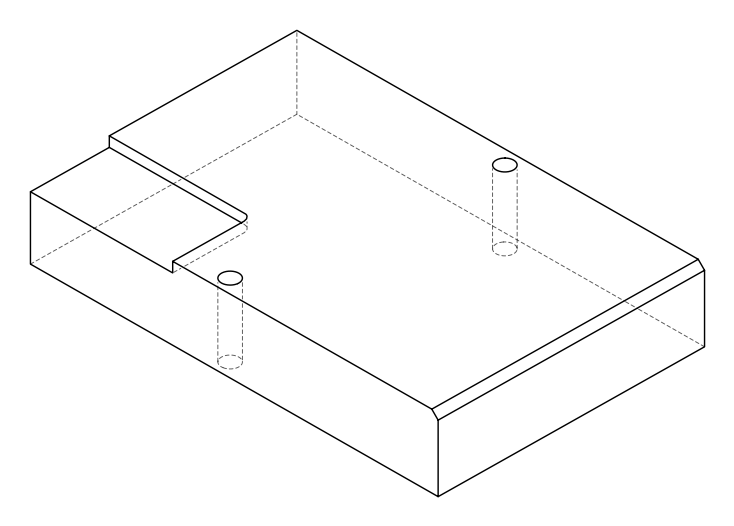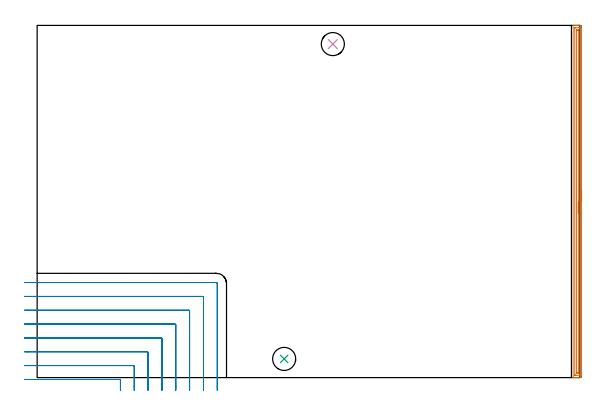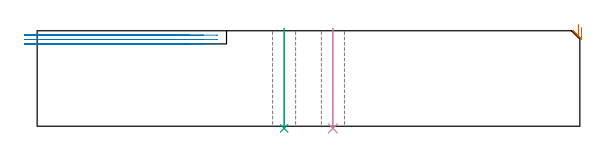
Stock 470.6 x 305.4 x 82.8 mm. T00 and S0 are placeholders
(PLAN: 4 operations, 2 tool changes, 17.4 min)
(1 AREA_MILL | FG_CHAMFER_SURFACE | UGT0205_001 | 7.53 min | 8137 mm3)
(2 MILL_CORNER_NOTCH_RECTANGULAR | CORNER_NOTCH_RECTANGULAR | UGT0201_010 | Follow Part, ap 4, ae 75% | 9.15 min | 169037 mm3)
(3 INDEXABLE_INSERT_DRILL_THROUGH_HOLE_FROM_SOLID | STEP1HOLE | NXT0302_011 | 0.35 min | 25973 mm3)
(4 INDEXABLE_INSERT_DRILL_THROUGH_HOLE_FROM_SOLID_1 | STEP1HOLE_1 | NXT0302_011 | 0.35 min | 25962 mm3)
(TOOL UGT0205_001 | Chamfer Mill 20 x 3 x 45 deg. | D20 FL50 Z2)
(TOOL UGT0201_010 | End Mill 16 mm | D16 FL22 Z2)
(TOOL NXT0302_011 | Index. Insert Drill 20mm [880-D2000L25-05] | D20 PA176 FL100 Z2)
(OP 1 AREA_MILL)
G17 G21 G94 G90
T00 M6
G54
G17 G0 G90 X472.1 Y162.7 S1061 M3
G43 Z92.8 H0
Z85.5
G94 G1 Y162.662 Z84.628 F250.
Y162.548 Z83.764
Y162.359 Z82.912
Y162.097 Z82.08
Y161.763 Z81.274
Y161.36 Z80.5
Y160.892 Z79.764
Y160.36 Z79.072
Y159.771 Z78.429
Y159.128 Z77.84
Y158.436 Z77.308
Y157.7 Z76.84
Y156.926 Z76.437
Y156.12 Z76.103
Y155.288 Z75.841
Y154.436 Z75.652
Y153.572 Z75.538
Y152.7 Z75.5
Y0.948
X472.099 Y0.6 Z75.501
X472.094 Y0.062 Z75.503
X472.091 Y0.008 Z75.505
X471.558 Y0. Z76.039
X468.006 Z79.588
X467.425 Z80.172
X467.118 Z80.478
X466.537 Z81.059
X466.23 Z81.365
X465.626 Z81.973
X465.175 Z82.424
X464.834 Z82.757
X464.798 Z82.793
X464.797 Y0.002
X464.8 Y0.154 Z82.8
Y305.246
X464.797 Y305.398 Z82.793
X464.834 Y305.4 Z82.757
X465.175 Z82.424
X465.616 Z81.983
X466.23 Z81.365
X467.425 Z80.172
X468.006 Z79.588
X471.267 Z76.329
X471.558 Y305.398 Z76.039
X472.091 Y305.392 Z75.506
X472.094 Y305.338 Z75.503
X472.099 Y304.8 Z75.501
X472.1 Y304.255 Z75.5
Y152.7
X470.686 Z76.914
X470.685 Y2.369 Z76.915
X470.67 Y2.01 Z76.93
X470.163 Y2.001 Z77.437
X467.118 Y2. Z80.482
X466.611 Y2.001 Z80.989
X466.23 Y2.01 Z81.37
X466.215 Y2.384 Z81.385
X466.214 Y2.4 Z81.386
X466.215 Y303.031 Z81.385
X466.23 Y303.39 Z81.37
X466.737 Y303.399 Z80.863
X469.782 Y303.4 Z77.818
X470.289 Y303.399 Z77.311
X470.67 Y303.39 Z76.93
X470.685 Y303.016 Z76.915
X470.686 Y303. Z76.914
Y152.7
X469.272 Z78.328
X469.271 Y4.169 Z78.329
X469.27 Y4.074 Z78.33
X469.268 Y4.027 Z78.332
X469.266 Y4.012 Z78.334
X469.229 Y4.009 Z78.371
X469.061 Y4.001 Z78.539
X468.006 Y4. Z79.594
X467.838 Y4.002 Z79.762
X467.727 Y4.005 Z79.873
X467.642 Y4.01 Z79.958
X467.635 Y4.044 Z79.965
X467.633 Y4.169 Z79.967
X467.629 Y4.547 Z79.971
Y301.231
X467.63 Y301.326 Z79.97
X467.632 Y301.373 Z79.968
X467.634 Y301.388 Z79.966
X467.671 Y301.391 Z79.929
X467.839 Y301.399 Z79.761
X468.894 Y301.4 Z78.706
X469.062 Y301.398 Z78.538
X469.173 Y301.395 Z78.427
X469.258 Y301.39 Z78.342
X469.265 Y301.356 Z78.335
X469.267 Y301.231 Z78.333
X469.271 Y300.853 Z78.329
X469.272 Y152.7 Z78.328
Y151.828 Z78.367
Y150.964 Z78.48
Y150.112 Z78.669
Y149.28 Z78.932
Y148.474 Z79.265
Y147.7 Z79.668
Y146.964 Z80.137
Y146.272 Z80.668
Y145.629 Z81.257
Y145.04 Z81.901
Y144.508 Z82.593
Y144.04 Z83.328
Y143.637 Z84.102
Y143.303 Z84.908
Y143.041 Z85.74
Y142.852 Z86.592
Y142.738 Z87.457
Y142.7 Z88.328
G0 Z92.8
M5
M2
(OP 2 MILL_CORNER_NOTCH_RECTANGULAR)
G17 G21 G94 G90
T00 M6
G54
G17 G0 G90 X72.2 Y-11. S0 M3
G43 Z92.8 H0
Z79.
G94 G1 Y-8. F250.
Y-2.393 F500.
G3 X71.407 Y-1.6 R0.8
G1 X-7.838
X-10.838 F250.
G0 Z92.8
X84.2 Y-11.
Z79.
G1 Y-8.
Y9.606 F500.
G3 X83.407 Y10.4 R0.8
G1 X-8.
X-11. F250.
G0 Z92.8
X96.2 Y-11.
Z79.
G1 Y-8.
Y21.606 F500.
G3 X95.406 Y22.4 R0.8
G1 X-8.
X-11. F250.
G0 Z92.8
X108.2 Y-11.
Z79.
G1 Y-8.
Y33.606 F500.
G3 X107.406 Y34.4 R0.8
G1 X-8.
X-11. F250.
G0 Z92.8
X120.2 Y-11.
Z79.
G1 Y-8.
Y45.605 F500.
G3 X119.405 Y46.4 R0.8
G1 X-8.
X-11. F250.
G0 Z92.8
X132.2 Y-11.
Z79.
G1 Y-8.
Y57.605 F500.
G3 X131.405 Y58.4 R0.8
G1 X-8.
X-11. F250.
G0 Z92.8
X144.2 Y-11.
Z79.
G1 Y-8.
Y69.605 F500.
G3 X143.405 Y70.4 R0.8
G1 X-8.
X-11. F250.
G0 Z92.8
X156.2 Y-11.
Z79.
G1 Y-8.
Y81.6 F500.
G3 X155.4 Y82.4 R0.8
G1 X-8.
X-11. F250.
G0 Z92.8
X72.2 Y-11.
Z75.2
G1 Y-8.
Y-2.393 F500.
G3 X71.407 Y-1.6 R0.8
G1 X-7.838
X-10.838 F250.
G0 Z92.8
X84.2 Y-11.
Z75.2
G1 Y-8.
Y9.606 F500.
G3 X83.407 Y10.4 R0.8
G1 X-8.
X-11. F250.
G0 Z92.8
X96.2 Y-11.
Z75.2
G1 Y-8.
Y21.606 F500.
G3 X95.406 Y22.4 R0.8
G1 X-8.
X-11. F250.
G0 Z92.8
X108.2 Y-11.
Z75.2
G1 Y-8.
Y33.606 F500.
G3 X107.406 Y34.4 R0.8
G1 X-8.
X-11. F250.
G0 Z92.8
X120.2 Y-11.
Z75.2
G1 Y-8.
Y45.605 F500.
G3 X119.405 Y46.4 R0.8
G1 X-8.
X-11. F250.
G0 Z92.8
X132.2 Y-11.
Z75.2
G1 Y-8.
Y57.605 F500.
G3 X131.405 Y58.4 R0.8
G1 X-8.
X-11. F250.
G0 Z92.8
X144.2 Y-11.
Z75.2
G1 Y-8.
Y69.605 F500.
G3 X143.405 Y70.4 R0.8
G1 X-8.
X-11. F250.
G0 Z92.8
X156.2 Y-11.
Z75.2
G1 Y-8.
Y81.6 F500.
G3 X155.4 Y82.4 R0.8
G1 X-8.
X-11. F250.
G0 Z92.8
X72.2 Y-11.
Z71.4
G1 Y-8.
Y-2.393 F500.
G3 X71.407 Y-1.6 R0.8
G1 X-7.838
X-10.838 F250.
G0 Z92.8
X84.2 Y-11.
Z71.4
G1 Y-8.
Y9.606 F500.
G3 X83.407 Y10.4 R0.8
G1 X-8.
X-11. F250.
G0 Z92.8
X96.2 Y-11.
Z71.4
G1 Y-8.
Y21.606 F500.
G3 X95.406 Y22.4 R0.8
G1 X-8.
X-11. F250.
G0 Z92.8
X108.2 Y-11.
Z71.4
G1 Y-8.
Y33.606 F500.
G3 X107.406 Y34.4 R0.8
G1 X-8.
X-11. F250.
G0 Z92.8
X120.2 Y-11.
Z71.4
G1 Y-8.
Y45.605 F500.
G3 X119.405 Y46.4 R0.8
G1 X-8.
X-11. F250.
G0 Z92.8
X132.2 Y-11.
Z71.4
G1 Y-8.
Y57.605 F500.
G3 X131.405 Y58.4 R0.8
G1 X-8.
X-11. F250.
G0 Z92.8
X144.2 Y-11.
Z71.4
G1 Y-8.
Y69.605 F500.
G3 X143.405 Y70.4 R0.8
G1 X-8.
X-11. F250.
G0 Z92.8
X156.2 Y-11.
Z71.4
G1 Y-8.
Y81.6 F500.
G3 X155.4 Y82.4 R0.8
G1 X-8.
X-11. F250.
G0 Z92.8
M5
M2
(OP 3 INDEXABLE_INSERT_DRILL_THROUGH_HOLE_FROM_SOLID)
G17 G21 G94 G90
T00 M6
G54
G17 G0 G90 X214.2 Y16.2 S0 M3
G43 Z92.8 H1
G94 G81 G98 Z-1.849 F250. R84.8
G80
M5
M2
(OP 4 INDEXABLE_INSERT_DRILL_THROUGH_HOLE_FROM_SOLID_1)
G17 G21 G94 G90
T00 M6
G54
G17 G0 G90 X256.4 Y289.2 S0 M3
G43 Z92.8 H1
G94 G81 G98 Z-1.849 F250. R84.8
G80
M5
M2
